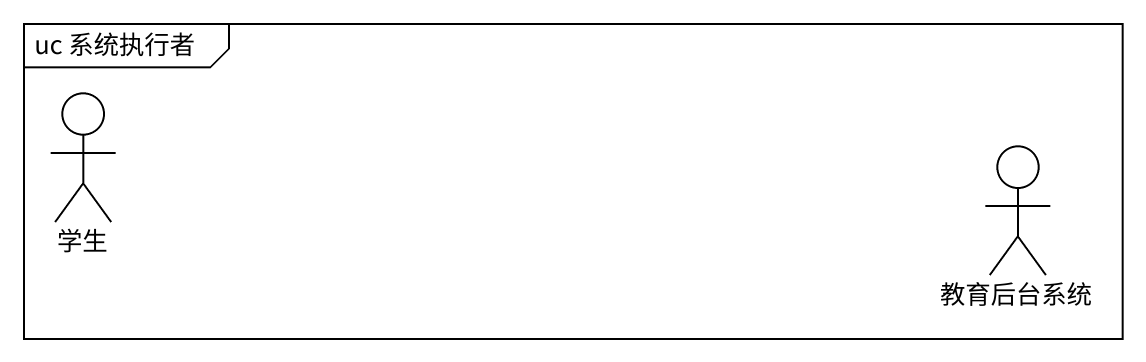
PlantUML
@startuml
mainframe uc 系统执行者
actor 学生
actor 教育后台系统
@enduml
